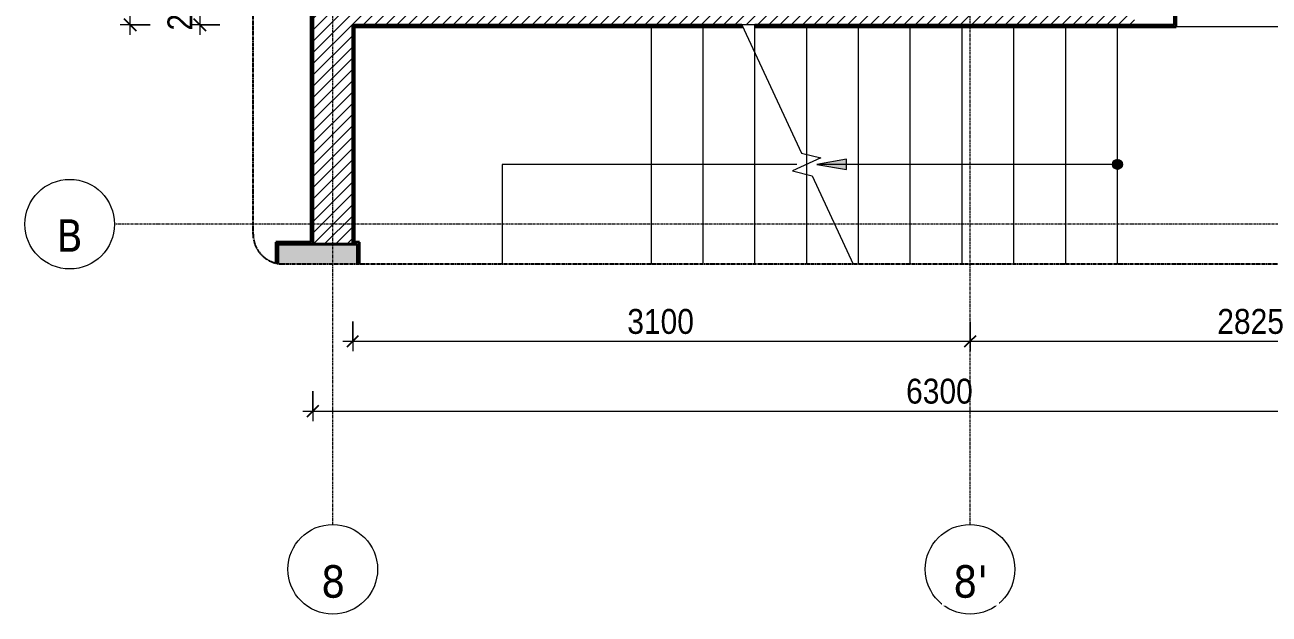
# Model space of a CAD drawing. Header units: millimetres. Extents: x 75804 to 125408, y 2002 to 35126.
# Drawn here: x 97887 to 104135, y 23579 to 26537 of the extents above; entities that cross this region are included whole.
import ezdxf

# ---------------------------------------------------------------- set-up
doc = ezdxf.new("R2010")
doc.units = ezdxf.units.MM
for name, pattern in [('Dash - Tight', [4.5, 3, -1.5]), ('Grid Line', [22.225, 12.7, -3.175, 3.175, -3.175]), ('Hidden', [7.14375, 4.7625, -2.38125])]:
    doc.linetypes.add(name, pattern=pattern)
for name, color, linetype, lineweight in [('0-4', 50, 'Continuous', 5), ('A-ANNO-DIMS', 211, 'Continuous', 9), ('A-ANNO-DIMS-50', 211, 'Continuous', 9), ('A-DETL-GENF-1', 92, 'Dash - Tight', 18), ('A-DETL-GENF-2', 92, 'Hidden', 25), ('A-DETL-MBND', 5, 'Continuous', 18), ('A-DOOR', 31, 'Continuous', 18), ('A-DOOR-FRAM', 31, 'Continuous', 25), ('A-WALL', 113, 'Continuous', 18), ('A-WALL-1', 113, 'Continuous', 35), ('A-WALL-PATT-1', 111, 'Continuous', 18), ('A-WALL-PATT-3', 250, 'Continuous', 18), ('I-WALL-1', 7, 'Continuous', 35), ('I-WALL-2', 2, 'Continuous', 35), ('S-COLS-1', 9, 'Continuous', 5), ('S-COLS-2', 7, 'Continuous', 35), ('S-GRID-1', 1, 'Grid Line', 9), ('S-GRID-IDEN', 1, 'Continuous', 9), ('S-STRS', 31, 'Continuous', 18), ('S-STRS-ANNO', 31, 'Continuous', 18), ('S-STRS-MBND-1', 31, 'Continuous', 18)]:
    doc.layers.add(name, color=color, linetype=linetype, lineweight=lineweight)
doc.styles.add('Tahoma_B', font='tahomabd.ttf', dxfattribs={"height": 162.5})
doc.styles.add('UTM Avo', font='', dxfattribs={"width": 0.9, "height": 125})
doc.styles.get('UTM Avo').set_extended_font_data('UTM Avo')
doc.dimstyles.new('1_Dim_chi_tiet_2_5', dxfattribs={"dimscale": 304.8, "dimtxt": 124.912619, "dimasz": 0.19685, "dimexe": 0.164042, "dimexo": 0.0625, "dimgap": 0.016404, "dimtad": 1, "dimdec": 0, "dimrnd": 5, "dimzin": 0, "dimdsep": 46, "dimtxsty": 'UTM Avo', "dimblk1": 'OBLIQUE', "dimblk2": 'OBLIQUE', "dimsah": 1, "dimcen": 0.09, "dimdle": 0.164042, "dimazin": 0, "dimtfac": 1, "dimtdec": 4, "dimtix": 1, "dimtmove": 0, "dimatfit": 3, "dimfxl": 0.328084, "dimfxlon": 1, "dimtvp": 1, "dimtolj": 1, "dimtzin": 0, "dimarcsym": 2})
pattern_1 = [(45, (0, 0), (-26.516504, 26.516504), [])]
pattern_2 = [(45, (22080.69, 0), (-28.284271, 28.284271), [])]
pattern_3 = [(45, (22080.69, 0), (-26.516504, 26.516504), [])]

# ---------------------------------------------------------------- blocks, each defined once
blk = doc.blocks.new('NCV_TKTC_KET CAU_rvt-3-TKCS_THANG MÁY TM2 - MẶT BẰNG TẦNG 2-8')
at = {"layer": 'S-COLS-1'}
blk.add_hatch(color=256, dxfattribs=at).paths.add_polyline_path([(77102.6, 25336.9), (77477.6, 25336.9), (77477.6, 25436.9), (77077.6, 25436.9), (77077.6, 25340.2)])
at = {"layer": 'S-COLS-2'}
for p, q in [((77477.6, 25436.9), (77077.6, 25436.9)), ((77077.6, 25436.9), (77077.6, 25340.2)), ((77477.6, 25336.9), (77477.6, 25436.9))]:
    blk.add_line(p, q, dxfattribs=at)
blk = doc.blocks.new('NCV_TKTC_TANG 2_rvt-3-TKCS_THANG MÁY TM2 - MẶT BẰNG TẦNG 2-8')
at = {"layer": 'A-WALL-PATT-3'}
h = blk.add_hatch(dxfattribs=at)
h.set_pattern_fill('FP_3', color=256, style=0, pattern_type=2)
h.set_pattern_definition(pattern_1)
h.paths.add_polyline_path([(77252.6, 25436.9), (77252.6, 31136.9), (77242.6, 31136.9), (77242.6, 25436.9)])
h = blk.add_hatch(dxfattribs=at)
h.set_pattern_fill('FP_3', color=256, style=0, pattern_type=2)
h.set_pattern_definition(pattern_1)
h.paths.add_polyline_path([(77242.6, 25436.9), (77242.6, 25446.9), (77067.6, 25446.9), (77067.6, 25436.9), (77077.6, 25436.9)])
h = blk.add_hatch(dxfattribs=at)
h.set_pattern_fill('FP_3', color=256, style=0, pattern_type=2)
h.set_pattern_definition(pattern_1)
h.paths.add_polyline_path([(77077.6, 25340.2), (77077.6, 25436.9), (77067.6, 25436.9), (77067.6, 25341.5)])
at = {"layer": 'I-WALL-1'}
for p, q in [((77242.6, 31126.9), (77242.6, 25446.9)), ((77252.6, 25436.9), (77252.6, 31136.9)), ((77242.6, 25446.9), (77067.6, 25446.9)), ((77067.6, 25446.9), (77067.6, 25436.9)), ((77067.6, 25436.9), (77067.6, 25341.5)), ((77077.6, 25436.9), (77242.6, 25436.9)), ((77077.6, 25340.2), (77077.6, 25436.9)), ((77242.6, 25436.9), (77252.6, 25436.9))]:
    blk.add_line(p, q, dxfattribs=at)
blk = doc.blocks.new('FD_01 - FD_01-1200x2200mm-1787918-TKCS_THANG MÁY TM2 - MẶT BẰNG TẦNG 2-8')
at = {"layer": 'A-DETL-GENF-1'}
for p, q in [((610, -100), (570, -100)), ((570, -100), (570, -1320)), ((610, -1320), (610, -100)), ((570, -1320), (610, -1320))]:
    blk.add_line(p, q, dxfattribs=at)
blk.add_arc((610, -100), 1220, 180, 268.12111, dxfattribs=at)
at = {"layer": 'A-DOOR-FRAM'}
for p, q in [((-645, 100), (-600, 100)), ((-645, -100), (-645, 100)), ((-600, 100), (-600, -60)), ((600, 100), (645, 100)), ((600, -60), (600, 100)), ((645, 100), (645, -100)), ((-600, -60), (-610, -60)), ((-610, -60), (-610, -100)), ((610, -60), (600, -60)), ((610, -100), (610, -60)), ((-610, -100), (-645, -100)), ((645, -100), (610, -100))]:
    blk.add_line(p, q, dxfattribs=at)
blk = doc.blocks.new('BORDER VIEW - BORDER VIEW-1940032-TKCS_THANG MÁY TM2 - MẶT BẰNG TẦNG 2-8')
at = {"layer": 'A-DETL-GENF-2'}
for p, q in [((0, 150), (0, 8339.5)), ((6798.1, 0), (150, 0))]:
    blk.add_line(p, q, dxfattribs=at)
blk.add_arc((150, 150), 150, 180, 270, dxfattribs=at)
blk = doc.blocks.new('Grid - M_Grid Head - Circle-353313-TKCS_THANG MÁY TM2 - MẶT BẰNG TẦNG 2-8')
at = {"layer": 'S-GRID-IDEN'}
blk.add_circle((0, 0), 4.5, dxfattribs=at)
blk = doc.blocks.new('DIMBLOCK82-TKCS_THANG MÁY TM2 - MẶT BẰNG TẦNG 2-8')
at = {"layer": 'A-ANNO-DIMS-50'}
for p, q in [((99533.3, 25048.8), (99533.3, 24898.8)), ((99533.3, 24948.8), (99533.3, 25048.8)), ((102633.3, 25048.8), (102633.3, 24898.8)), ((102633.3, 24948.8), (102633.3, 25048.8)), ((99483.3, 24948.8), (102633.3, 24948.8))]:
    blk.add_line(p, q, dxfattribs=at)
at = {"layer": 'A-ANNO-DIMS-50', "lineweight": 25}
for p, q in [((99533.3, 24948.8), (99503.3, 24918.8)), ((99533.3, 24948.8), (99563.3, 24978.8)), ((102633.3, 24948.8), (102603.3, 24918.8)), ((102633.3, 24948.8), (102663.3, 24978.8))]:
    blk.add_line(p, q, dxfattribs=at)
at = {"layer": 'A-ANNO-DIMS-50', "color": 0, "insert": (100912.1, 25111.2), "char_height": 125, "width": 410.824, "attachment_point": 1, "line_spacing_factor": 1.110334, "style": 'UTM Avo'}
blk.add_mtext('3100', dxfattribs=at)
blk = doc.blocks.new('_Oblique')
at = {"color": 0, "linetype": 'ByBlock', "lineweight": -2}
blk.add_line((-0.5, -0.5), (0.5, 0.5), dxfattribs=at)
blk = doc.blocks.new('DIMBLOCK83-TKCS_THANG MÁY TM2 - MẶT BẰNG TẦNG 2-8')
at = {"layer": 'A-ANNO-DIMS-50'}
for p, q in [((102633.3, 25048.8), (102633.3, 24898.8)), ((102633.3, 24948.8), (102633.3, 25048.8)), ((105458.3, 25048.8), (105458.3, 24898.8)), ((105458.3, 24948.8), (105458.3, 25048.8)), ((102633.3, 24948.8), (105458.3, 24948.8))]:
    blk.add_line(p, q, dxfattribs=at)
at = {"layer": 'A-ANNO-DIMS-50', "lineweight": 25}
for p, q in [((102633.3, 24948.8), (102603.3, 24918.8)), ((102633.3, 24948.8), (102663.3, 24978.8)), ((105458.3, 24948.8), (105428.3, 24918.8)), ((105458.3, 24948.8), (105488.3, 24978.8))]:
    blk.add_line(p, q, dxfattribs=at)
at = {"layer": 'A-ANNO-DIMS-50', "color": 0, "insert": (103874.6, 25111.2), "char_height": 125, "width": 410.824, "attachment_point": 1, "line_spacing_factor": 1.110334, "style": 'UTM Avo'}
blk.add_mtext('2825', dxfattribs=at)
blk = doc.blocks.new('DIMBLOCK85-TKCS_THANG MÁY TM2 - MẶT BẰNG TẦNG 2-8')
at = {"layer": 'A-ANNO-DIMS-50'}
for p, q in [((99333.3, 24698.8), (99333.3, 24548.8)), ((99333.3, 24598.8), (99333.3, 24698.8)), ((105633.3, 24698.8), (105633.3, 24548.8)), ((105633.3, 24598.8), (105633.3, 24698.8)), ((99283.3, 24598.8), (105683.3, 24598.8))]:
    blk.add_line(p, q, dxfattribs=at)
at = {"layer": 'A-ANNO-DIMS-50', "lineweight": 25}
for p, q in [((99333.3, 24598.8), (99363.3, 24628.8)), ((105633.3, 24598.8), (105663.3, 24628.8)), ((99333.3, 24598.8), (99303.3, 24568.8)), ((105633.3, 24598.8), (105603.3, 24568.8))]:
    blk.add_line(p, q, dxfattribs=at)
at = {"layer": 'A-ANNO-DIMS-50', "color": 0, "insert": (102312.1, 24761.2), "char_height": 125, "width": 410.824, "attachment_point": 1, "line_spacing_factor": 1.110334, "style": 'UTM Avo'}
blk.add_mtext('6300', dxfattribs=at)
blk = doc.blocks.new('DIMBLOCK93-TKCS_THANG MÁY TM2 - MẶT BẰNG TẦNG 2-8')
at = {"layer": 'A-ANNO-DIMS-50', "lineweight": 25}
for p, q in [((98765.7, 26736.9), (98735.7, 26766.9)), ((98765.7, 26736.9), (98795.7, 26706.9)), ((98765.7, 26536.9), (98735.7, 26566.9)), ((98765.7, 26536.9), (98795.7, 26506.9))]:
    blk.add_line(p, q, dxfattribs=at)
at = {"layer": 'A-ANNO-DIMS-50'}
for p, q in [((98865.7, 26736.9), (98715.7, 26736.9)), ((98765.7, 26736.9), (98765.7, 26486.9)), ((98765.7, 26736.9), (98865.7, 26736.9)), ((98865.7, 26536.9), (98715.7, 26536.9)), ((98765.7, 26536.9), (98865.7, 26536.9))]:
    blk.add_line(p, q, dxfattribs=at)
at = {"layer": 'A-ANNO-DIMS-50', "color": 0, "insert": (98603.3, 26508.6), "char_height": 125, "width": 308.118, "attachment_point": 1, "rotation": 90, "line_spacing_factor": 1.110334, "style": 'UTM Avo'}
blk.add_mtext('200', dxfattribs=at)
blk = doc.blocks.new('DIMBLOCK94-TKCS_THANG MÁY TM2 - MẶT BẰNG TẦNG 2-8')
at = {"layer": 'A-ANNO-DIMS-50', "lineweight": 25}
for p, q in [((98415.7, 33536.9), (98385.7, 33566.9)), ((98415.7, 33536.9), (98445.7, 33506.9)), ((98415.7, 26536.9), (98385.7, 26566.9)), ((98415.7, 26536.9), (98445.7, 26506.9))]:
    blk.add_line(p, q, dxfattribs=at)
at = {"layer": 'A-ANNO-DIMS-50'}
for p, q in [((98415.7, 26486.9), (98415.7, 33586.9)), ((98315.7, 33536.9), (98465.7, 33536.9)), ((98415.7, 33536.9), (98315.7, 33536.9)), ((98515.7, 26536.9), (98365.7, 26536.9)), ((98415.7, 26536.9), (98515.7, 26536.9))]:
    blk.add_line(p, q, dxfattribs=at)
at = {"layer": 'A-ANNO-DIMS-50', "color": 0, "insert": (98253.3, 29865.8), "char_height": 125, "width": 410.824, "attachment_point": 1, "rotation": 90, "line_spacing_factor": 1.110334, "style": 'UTM Avo'}
blk.add_mtext('7000', dxfattribs=at)

msp = doc.modelspace()

# ---------------------------------------------------------------- hatches: boundary and pattern name
at = {"layer": 'A-WALL-PATT-1'}
h = msp.add_hatch(dxfattribs=at)
h.set_pattern_fill('FP_1', color=256, style=0, pattern_type=2)
h.set_pattern_definition(pattern_2)
h.paths.add_polyline_path([(99333.3, 25436.9), (99533.3, 25436.9), (99533.3, 28386.9), (99333.3, 28386.9), (99333.3, 26415.1)])
h = msp.add_hatch(dxfattribs=at)
h.set_pattern_fill('FP_3', color=256, style=0, pattern_type=2)
h.set_pattern_definition(pattern_3)
h.paths.add_polyline_path([(103668.3, 26536.9), (103668.3, 26936.9), (103658.3, 26936.9), (103658.3, 26536.9)])
h = msp.add_hatch(dxfattribs=at)
h.set_pattern_fill('FP_1', color=256, style=0, pattern_type=2)
h.set_pattern_definition(pattern_2)
h.paths.add_polyline_path([(102923.1, 26536.9), (103458.3, 26537.4), (103458.3, 26736.9), (99533.3, 26736.9), (99533.3, 26536.9), (101946, 26536.9)])
h = msp.add_hatch(dxfattribs=at)
h.set_pattern_fill('FP_3', color=256, style=0, pattern_type=2)
h.set_pattern_definition(pattern_3)
h.paths.add_polyline_path([(99533.3, 25446.9), (99543.3, 25446.9), (99543.3, 26536.9), (99533.3, 26536.9), (99533.3, 26415.1)])
h = msp.add_hatch(dxfattribs=at)
h.set_pattern_fill('FP_3', color=256, style=0, pattern_type=2)
h.set_pattern_definition(pattern_3)
h.paths.add_polyline_path([(103668.3, 26526.9), (103668.3, 26536.9), (101553.3, 26536.9), (101553.3, 26526.9), (102923.1, 26526.9)])
h.paths.add_polyline_path([(101486.8, 26526.9), (101491.5, 26526.9), (101486.8, 26536.9), (99543.3, 26536.9), (99543.3, 26526.9), (100969, 26526.9)])
h = msp.add_hatch(dxfattribs=at)
h.set_pattern_fill('FP_3', color=256, style=0, pattern_type=2)
h.set_pattern_definition(pattern_3)
h.paths.add_polyline_path([(99558.3, 25436.9), (99568.3, 25436.9), (99568.3, 25446.9), (99533.3, 25446.9), (99533.3, 25436.9)])
h = msp.add_hatch(dxfattribs=at)
h.set_pattern_fill('FP_3', color=256, style=0, pattern_type=2)
h.set_pattern_definition(pattern_3)
h.paths.add_polyline_path([(99568.3, 25336.9), (99568.3, 25436.9), (99558.3, 25436.9), (99558.3, 25336.9)])
at = {"layer": 'S-STRS-ANNO'}
for points in [[(102013.3, 25810.5), (102013.3, 25863.4), (101863.3, 25836.9)], [(103373.3, 25811.9), (103390.9, 25819.3), (103398.3, 25836.9), (103390.9, 25854.6), (103373.3, 25861.9), (103355.6, 25854.6), (103348.3, 25836.9), (103355.6, 25819.3)]]:
    msp.add_hatch(color=256, dxfattribs=at).paths.add_polyline_path(points)
h = msp.add_hatch(color=256, dxfattribs=at)
edge = h.paths.add_edge_path()
edge.add_arc((103373.3, 25836.9), 25, 0, 360)

# ---------------------------------------------------------------- linework, layer by layer
at = {"layer": 'A-DETL-MBND'}
msp.add_line((105448.3, 26527.4), (103668.3, 26527.4), dxfattribs=at)
at = {"layer": 'A-WALL'}
msp.add_line((99543.3, 26536.9), (99533.3, 26536.9), dxfattribs=at)
at = {"layer": 'A-WALL-1'}
for p, q in [((99333.3, 28386.9), (99333.3, 25436.9)), ((99533.3, 25436.9), (99533.3, 26536.9)), ((99543.3, 26536.9), (101486.8, 26536.9)), ((101553.3, 26536.9), (103658.3, 26536.9)), ((99333.3, 25436.9), (99533.3, 25436.9))]:
    msp.add_line(p, q, dxfattribs=at)
at = {"layer": 'I-WALL-2'}
for p, q in [((103658.3, 26936.9), (103658.3, 26536.9)), ((103668.3, 26526.9), (103668.3, 26926.9)), ((99533.3, 26536.9), (99533.3, 25436.9)), ((99543.3, 25446.9), (99543.3, 26526.9)), ((99543.3, 26526.9), (101491.5, 26526.9)), ((101553.3, 26526.9), (103668.3, 26526.9)), ((99533.3, 25436.9), (99558.3, 25436.9)), ((99568.3, 25446.9), (99543.3, 25446.9)), ((99558.3, 25436.9), (99558.3, 25336.9)), ((99568.3, 25336.9), (99568.3, 25446.9))]:
    msp.add_line(p, q, dxfattribs=at)
at = {"layer": 'S-GRID-1'}
for p, q in [((99433.3, 25279.5), (99433.3, 33237.3)), ((102633.3, 25279.5), (102633.3, 33237.3)), ((99587.5, 25536.9), (98337.5, 25536.9)), ((105583.3, 25536.9), (99587.5, 25536.9)), ((99433.3, 24029.5), (99433.3, 25279.5)), ((102633.3, 24029.5), (102633.3, 25279.5))]:
    msp.add_line(p, q, dxfattribs=at)
at = {"layer": 'S-STRS'}
for p, q in [((101033.3, 25336.9), (101033.3, 26526.9)), ((101293.3, 25336.9), (101293.3, 26526.9)), ((101553.3, 26536.9), (101486.8, 26536.9)), ((101553.3, 26394.5), (101553.3, 26536.9)), ((101813.3, 25887.2), (101813.3, 26526.9)), ((102073.3, 25336.9), (102073.3, 26526.9)), ((102333.3, 25336.9), (102333.3, 26526.9)), ((102593.3, 25336.9), (102593.3, 26526.9)), ((102853.3, 25336.9), (102853.3, 26526.9)), ((103113.3, 25336.9), (103113.3, 26526.9)), ((103373.3, 25336.9), (103373.3, 26526.9)), ((101553.3, 25336.9), (101553.3, 26394.5)), ((101813.3, 25836.9), (101813.3, 25887.2)), ((101813.3, 25786.7), (101813.3, 25836.9)), ((101813.3, 25336.9), (101813.3, 25786.7))]:
    msp.add_line(p, q, dxfattribs=at)
at = {"layer": 'S-STRS-ANNO'}
for p, q in [((100283.3, 25836.9), (100283.3, 25336.9)), ((101033.3, 25836.9), (100283.3, 25836.9)), ((101293.3, 25836.9), (101033.3, 25836.9)), ((101553.3, 25836.9), (101293.3, 25836.9)), ((101763.3, 25836.9), (101553.3, 25836.9)), ((102013.3, 25863.4), (101863.3, 25836.9)), ((102073.3, 25836.9), (101863.3, 25836.9)), ((101863.3, 25836.9), (102013.3, 25810.5)), ((102013.3, 25810.5), (102013.3, 25863.4)), ((102333.3, 25836.9), (102073.3, 25836.9)), ((102593.3, 25836.9), (102333.3, 25836.9)), ((102853.3, 25836.9), (102593.3, 25836.9)), ((103113.3, 25836.9), (102853.3, 25836.9)), ((103373.3, 25836.9), (103113.3, 25836.9)), ((103355.6, 25854.6), (103348.3, 25836.9)), ((103348.3, 25836.9), (103355.6, 25819.3)), ((103373.3, 25861.9), (103355.6, 25854.6)), ((103355.6, 25819.3), (103373.3, 25811.9)), ((103390.9, 25854.6), (103373.3, 25861.9)), ((103373.3, 25811.9), (103390.9, 25819.3)), ((103398.3, 25836.9), (103390.9, 25854.6)), ((103390.9, 25819.3), (103398.3, 25836.9))]:
    msp.add_line(p, q, dxfattribs=at)
msp.add_circle((103373.3, 25836.9), 25, dxfattribs=at)
at = {"layer": 'S-STRS-MBND-1'}
for p, q in [((101486.8, 26536.9), (101786.8, 25893.6)), ((101884.1, 25870), (101742.4, 25803.9)), ((101786.8, 25893.6), (101884.1, 25870)), ((101742.4, 25803.9), (101839.7, 25780.3)), ((101839.7, 25780.3), (102046.4, 25336.9))]:
    msp.add_line(p, q, dxfattribs=at)

# ---------------------------------------------------------------- block references
at = {"layer": '0-4'}
for name in ['NCV_TKTC_KET CAU_rvt-3-TKCS_THANG MÁY TM2 - MẶT BẰNG TẦNG 2-8', 'NCV_TKTC_TANG 2_rvt-3-TKCS_THANG MÁY TM2 - MẶT BẰNG TẦNG 2-8']:
    msp.add_blockref(name, (22080.7, 0), dxfattribs=at)
at = {"layer": 'A-DETL-GENF-1'}
msp.add_blockref('BORDER VIEW - BORDER VIEW-1940032-TKCS_THANG MÁY TM2 - MẶT BẰNG TẦNG 2-8', (99033.3, 25336.9), dxfattribs=at)
at = {"layer": 'A-DOOR'}
msp.add_blockref('FD_01 - FD_01-1200x2200mm-1787918-TKCS_THANG MÁY TM2 - MẶT BẰNG TẦNG 2-8', (104763.3, 27036.9), dxfattribs=at)
at = {"layer": 'S-GRID-IDEN', "xscale": 49.99999999999998, "yscale": 49.99999999999998, "zscale": 49.99999999999998, "rotation": 89.99999999999982}
msp.add_blockref('Grid - M_Grid Head - Circle-353313-TKCS_THANG MÁY TM2 - MẶT BẰNG TẦNG 2-8', (98112.5, 25536.9), dxfattribs=at)
at = {"layer": 'S-GRID-IDEN', "xscale": 49.99999999999998, "yscale": 49.99999999999998, "zscale": 49.99999999999998}
for p in [(99433.3, 23804.5), (102633.3, 23804.5)]:
    msp.add_blockref('Grid - M_Grid Head - Circle-353313-TKCS_THANG MÁY TM2 - MẶT BẰNG TẦNG 2-8', p, dxfattribs=at)

# ---------------------------------------------------------------- dimensions: what is measured, and where the dimension line sits
at = {"layer": 'A-ANNO-DIMS'}
for base, p1, p2, override, picture, middle in [((98415.7, 33536.9), (98515.7, 26536.9), (98315.7, 33536.9), {"dimpost": '<>', "dimfxl": 7002.85656}, 'DIMBLOCK94-TKCS_THANG MÁY TM2 - MẶT BẰNG TẦNG 2-8', (98346, 30036.9)), ((98765.7, 26536.9), (98865.7, 26736.9), (98865.7, 26536.9), {"dimpost": '<>', "dimfxl": 200}, 'DIMBLOCK93-TKCS_THANG MÁY TM2 - MẶT BẰNG TẦNG 2-8', (98696, 26636.9))]:
    dim = msp.add_linear_dim(base=base, p1=p1, p2=p2, angle=90, dimstyle='1_Dim_chi_tiet_2_5', override=override, dxfattribs=at)
    dim.commit()
    dim.dimension.update_dxf_attribs({"geometry": picture, "text_midpoint": middle})
for base, p1, p2, override, picture, middle in [((102633.3, 24948.8), (99533.3, 25048.8), (102633.3, 25048.8), {"dimpost": '<>', "dimfxl": 3100}, 'DIMBLOCK82-TKCS_THANG MÁY TM2 - MẶT BẰNG TẦNG 2-8', (101083.3, 25018.5)), ((105458.3, 24948.8), (102633.3, 25048.8), (105458.3, 25048.8), {"dimpost": '<>', "dimfxl": 2825}, 'DIMBLOCK83-TKCS_THANG MÁY TM2 - MẶT BẰNG TẦNG 2-8', (104045.8, 25018.5)), ((105633.3, 24598.8), (99333.3, 24698.8), (105633.3, 24698.8), {"dimpost": '<>', "dimfxl": 6300}, 'DIMBLOCK85-TKCS_THANG MÁY TM2 - MẶT BẰNG TẦNG 2-8', (102483.3, 24668.5))]:
    dim = msp.add_linear_dim(base=base, p1=p1, p2=p2, dimstyle='1_Dim_chi_tiet_2_5', override=override, dxfattribs=at)
    dim.commit()
    dim.dimension.update_dxf_attribs({"geometry": picture, "text_midpoint": middle})

# ---------------------------------------------------------------- next in the draw order: texts
at = {"layer": 'S-GRID-IDEN', "char_height": 162.5, "attachment_point": 5, "line_spacing_factor": 0.996129, "style": 'Tahoma_B', "bg_fill": 3, "box_fill_scale": 1.25, "bg_fill_color": 256, "bg_fill_true_color": 13158600, "bg_fill_transparency": 0}
for s, insert, width in [('\\pt634.99962,1269.99925,1905.0005,2540.00013,3174.99975,3809.99937,4445.00062,5080.00025,5714.99987,6349.9995,6985.00075,7620.00037,8255,8889.99962,9524.99925,10160.0005,10795.00013,11429.99975,12064.99938,12700.00063,13335.00025,13969.99988,14604.9995,15240.00075,15875.00038,16510,17144.99963,17779.99925,18415.0005,19050.00013,19684.99975,20319.99938;B', (98112, 25479.7), 155.5), ('\\pt634.99962,1269.99925,1905.0005,2540.00013,3174.99975,3809.99937,4445.00062,5080.00025,5714.99987,6349.9995,6985.00075,7620.00037,8255,8889.99962,9524.99925,10160.0005,10795.00013,11429.99975,12064.99938,12700.00063,13335.00025,13969.99988,14604.9995,15240.00075,15875.00038,16510,17144.99963,17779.99925,18415.0005,19050.00013,19684.99975,20319.99938;8', (99435.6, 23742.1), 145.5), ("\\pt634.99962,1269.99925,1905.0005,2540.00013,3174.99975,3809.99937,4445.00062,5080.00025,5714.99987,6349.9995,6985.00075,7620.00037,8255,8889.99962,9524.99925,10160.0005,10795.00013,11429.99975,12064.99938,12700.00063,13335.00025,13969.99988,14604.9995,15240.00075,15875.00038,16510,17144.99963,17779.99925,18415.0005,19050.00013,19684.99975,20319.99938;8'", (102635.6, 23742.1), 205)]:
    msp.add_mtext(s, dxfattribs=dict(at, insert=insert, width=width))

doc.saveas('drawing.dxf')
